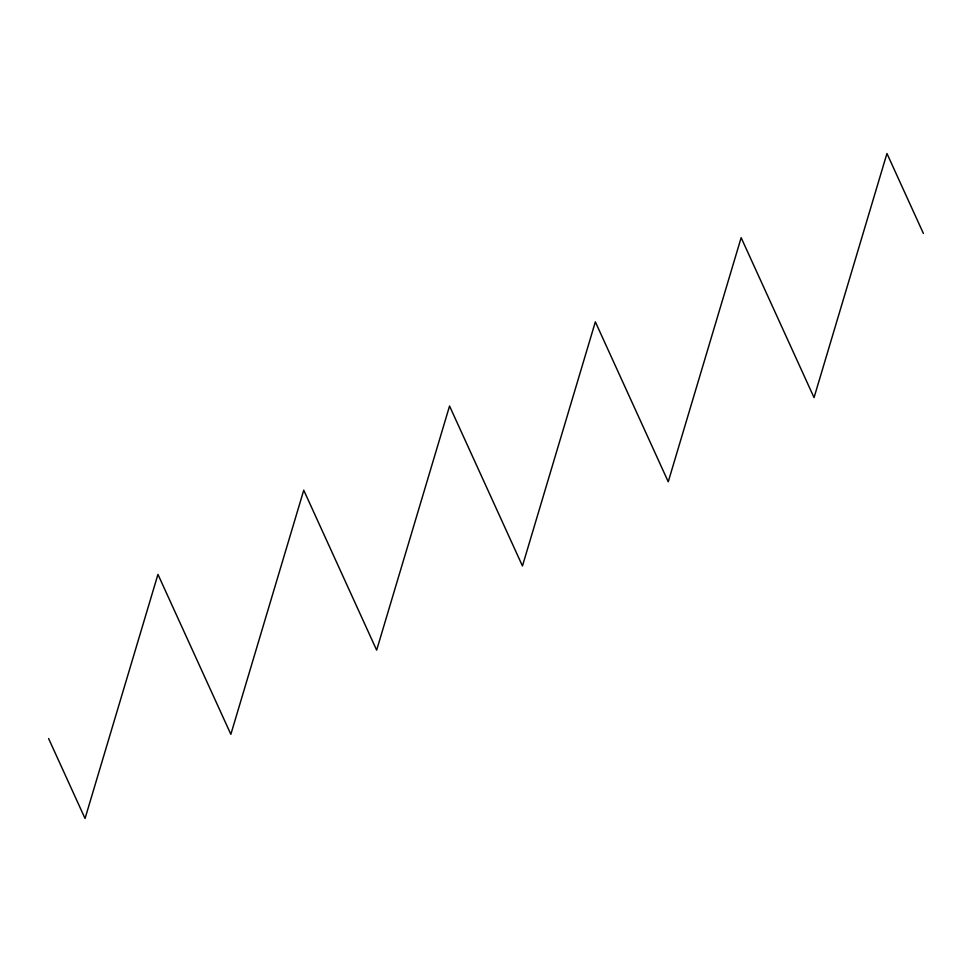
<?xml version="1.0" encoding="UTF-8"?>
<svg xmlns="http://www.w3.org/2000/svg" width="972" height="972" viewBox="0 0 972 972"><rect width="100%" height="100%" fill="white"/><g stroke="black" fill="none" stroke-linecap="round" stroke-linejoin="round"><path stroke-width="1.46" d="M923.4 233.462L886.95 153.503L814.05 397.609L741.15 237.678L668.25 481.796L595.35 321.853L522.45 565.971L449.55 406.029L376.65 650.147L303.75 490.204L230.85 734.322L157.95 574.391L85.05 818.497L48.6 738.538"/></g></svg>
